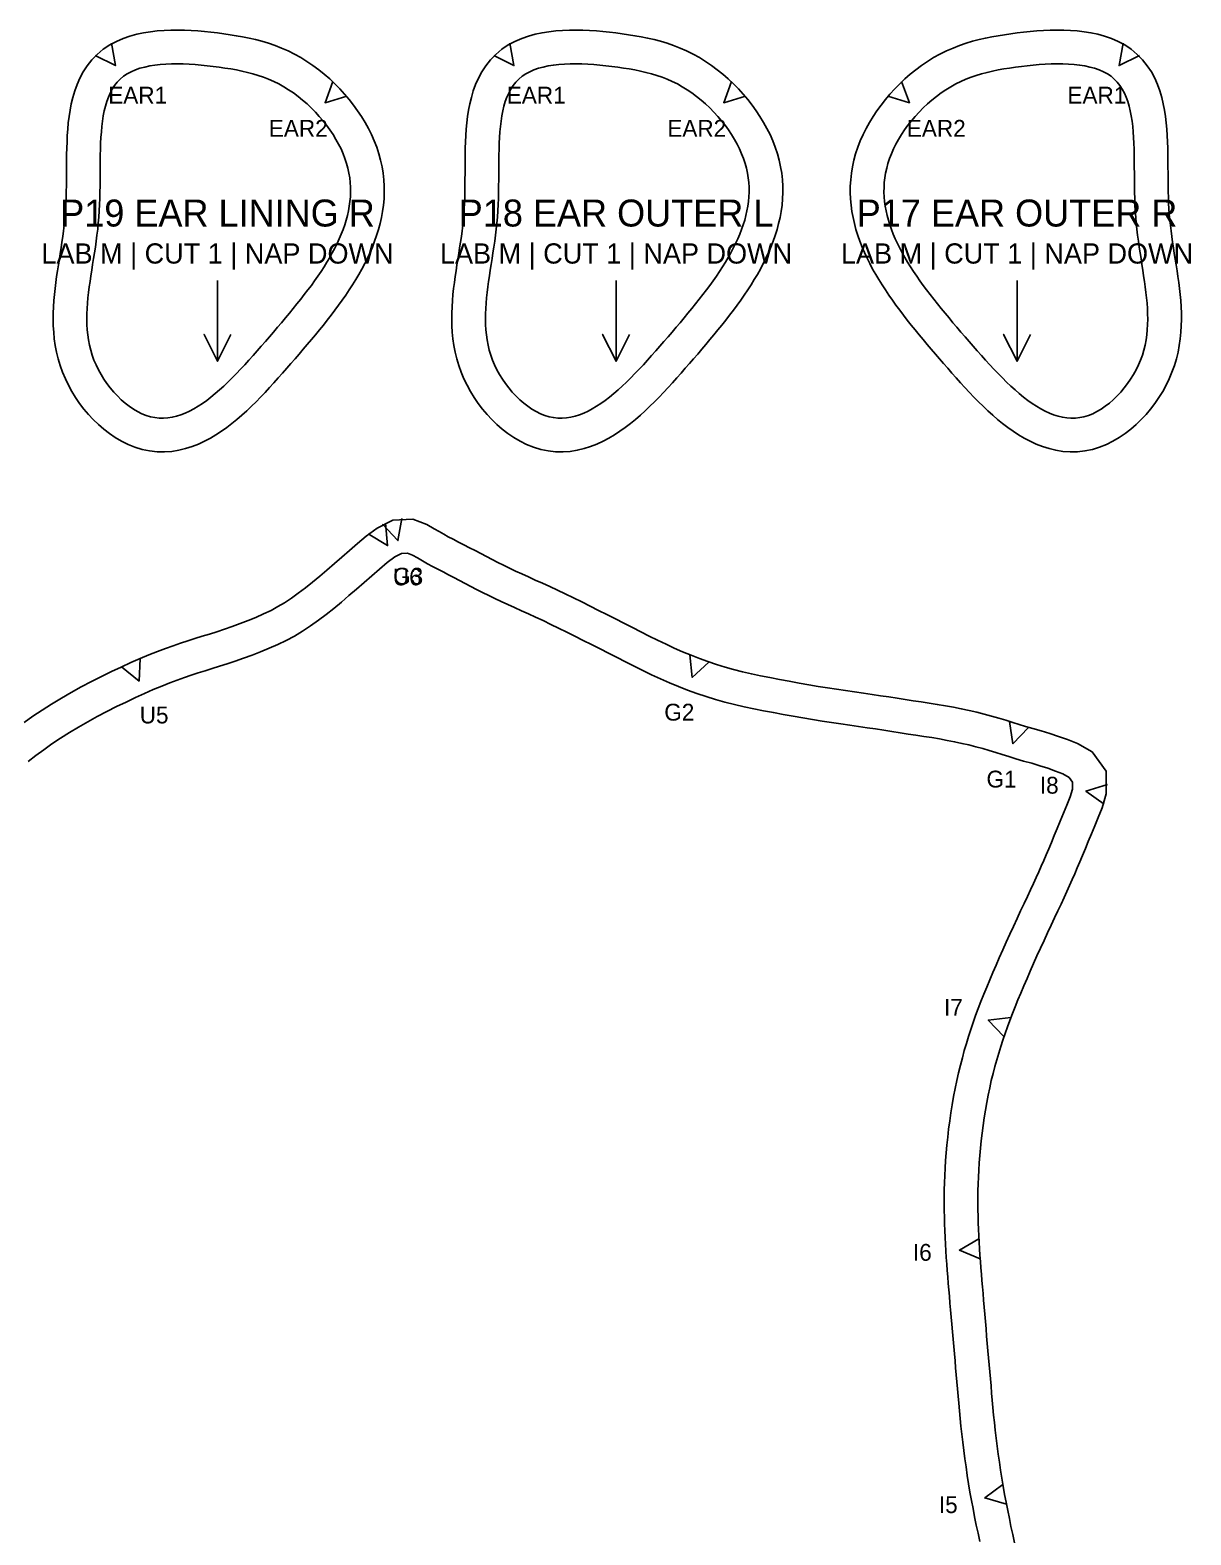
# Model space of a CAD drawing. Header units: millimetres. Extents: x 10 to 1500, y 0 to 642.
# Drawn here: x 1018.2 to 1190.4, y 229.9 to 453.2 of the extents above; entities that cross this region are included whole.
import ezdxf
from ezdxf.enums import TextEntityAlignment as Align

# ---------------------------------------------------------------- set-up
doc = ezdxf.new("R2010")
doc.units = ezdxf.units.MM
for name, color, linetype in [('CUT', 1, 'Continuous'), ('LABEL', 7, 'Continuous'), ('NOTCH', 3, 'Continuous'), ('STITCH_REF', 8, 'Continuous')]:
    doc.layers.add(name, color=color, linetype=linetype)

msp = doc.modelspace()

# ---------------------------------------------------------------- linework, layer by layer
at = {"layer": 'CUT'}
for points in [[(1029.05, 450.37), (1028.15, 449.62), (1027.36, 448.8), (1026.67, 447.92), (1026.07, 447.01), (1025.57, 446.08), (1025.15, 445.13), (1024.81, 444.18), (1024.53, 443.23), (1024.3, 442.28), (1024.12, 441.34), (1023.97, 440.39), (1023.86, 439.45), (1023.78, 438.5), (1023.71, 437.56), (1023.67, 436.62), (1023.63, 435.68), (1023.61, 434.75), (1023.6, 433.82), (1023.59, 432.89), (1023.59, 431.97), (1023.58, 431.06), (1023.57, 430.16), (1023.56, 429.27), (1023.54, 428.39), (1023.51, 427.54), (1023.46, 426.7), (1023.41, 425.88), (1023.34, 425.06), (1023.25, 424.24), (1023.15, 423.42), (1023.04, 422.59), (1022.92, 421.76), (1022.79, 420.92), (1022.66, 420.08), (1022.53, 419.23), (1022.39, 418.37), (1022.26, 417.51), (1022.13, 416.63), (1022.01, 415.76), (1021.9, 414.87), (1021.8, 413.97), (1021.72, 413.07), (1021.66, 412.15), (1021.62, 411.22), (1021.61, 410.28), (1021.63, 409.33), (1021.69, 408.37), (1021.78, 407.39), (1021.92, 406.41), (1022.11, 405.42), (1022.35, 404.43), (1022.65, 403.43), (1023.01, 402.44), (1023.42, 401.47), (1023.88, 400.51), (1024.39, 399.59), (1024.95, 398.69), (1025.54, 397.82), (1026.18, 396.99), (1026.86, 396.19), (1027.57, 395.42), (1028.33, 394.69), (1029.12, 394), (1029.95, 393.35), (1030.83, 392.75), (1031.75, 392.21), (1032.72, 391.73), (1033.75, 391.32), (1034.82, 390.99), (1035.92, 390.76), (1037.03, 390.64), (1038.12, 390.62), (1039.2, 390.7), (1040.24, 390.87), (1041.25, 391.11), (1042.23, 391.42), (1043.16, 391.78), (1044.06, 392.2), (1044.93, 392.66), (1045.76, 393.16), (1046.57, 393.69), (1047.36, 394.25), (1048.13, 394.84), (1048.87, 395.45), (1049.6, 396.08), (1050.32, 396.73), (1051.02, 397.39), (1051.71, 398.07), (1052.39, 398.76), (1053.06, 399.46), (1053.71, 400.17), (1054.36, 400.88), (1055.01, 401.6), (1055.64, 402.31), (1056.26, 403.03), (1056.88, 403.74), (1057.49, 404.45), (1058.1, 405.15), (1058.71, 405.86), (1059.31, 406.57), (1059.91, 407.29), (1060.51, 408.01), (1061.1, 408.73), (1061.69, 409.45), (1062.27, 410.18), (1062.83, 410.91), (1063.39, 411.65), (1063.94, 412.39), (1064.48, 413.14), (1065.01, 413.89), (1065.52, 414.65), (1066.02, 415.42), (1066.5, 416.19), (1066.96, 416.97), (1067.41, 417.76), (1067.83, 418.57), (1068.24, 419.38), (1068.62, 420.2), (1068.97, 421.03), (1069.3, 421.88), (1069.6, 422.74), (1069.88, 423.61), (1070.11, 424.5), (1070.32, 425.4), (1070.48, 426.31), (1070.61, 427.23), (1070.69, 428.17), (1070.73, 429.11), (1070.72, 430.06), (1070.66, 431.02), (1070.56, 431.98), (1070.4, 432.95), (1070.19, 433.91), (1069.93, 434.88), (1069.61, 435.83), (1069.25, 436.78), (1068.83, 437.71), (1068.38, 438.62), (1067.88, 439.52), (1067.34, 440.4), (1066.77, 441.26), (1066.16, 442.1), (1065.52, 442.92), (1064.84, 443.72), (1064.14, 444.49), (1063.4, 445.24), (1062.63, 445.97), (1061.83, 446.66), (1061, 447.33), (1060.15, 447.96), (1059.26, 448.56), (1058.35, 449.13), (1057.42, 449.65), (1056.46, 450.13), (1055.49, 450.55), (1054.52, 450.93), (1053.55, 451.26), (1052.58, 451.55), (1051.63, 451.8), (1050.67, 452.02), (1049.72, 452.21), (1048.78, 452.38), (1047.85, 452.53), (1046.92, 452.66), (1045.98, 452.79), (1045.02, 452.9), (1044.05, 453), (1043.07, 453.09), (1042.08, 453.15), (1041.08, 453.2), (1040.07, 453.22), (1039.07, 453.21), (1038.06, 453.17), (1037.05, 453.1), (1036.04, 452.98), (1035.02, 452.82), (1034.01, 452.61), (1033, 452.33), (1031.99, 451.98), (1030.99, 451.54), (1030, 451.01), (1029.05, 450.37)], [(1088.16, 450.37), (1087.27, 449.62), (1086.48, 448.8), (1085.78, 447.92), (1085.19, 447.01), (1084.69, 446.08), (1084.27, 445.13), (1083.93, 444.18), (1083.65, 443.23), (1083.42, 442.28), (1083.24, 441.34), (1083.09, 440.39), (1082.98, 439.45), (1082.89, 438.5), (1082.83, 437.56), (1082.78, 436.62), (1082.75, 435.68), (1082.73, 434.75), (1082.72, 433.82), (1082.71, 432.89), (1082.71, 431.97), (1082.7, 431.06), (1082.69, 430.16), (1082.68, 429.27), (1082.66, 428.39), (1082.63, 427.54), (1082.58, 426.7), (1082.53, 425.88), (1082.45, 425.06), (1082.37, 424.24), (1082.27, 423.42), (1082.16, 422.59), (1082.04, 421.76), (1081.91, 420.92), (1081.78, 420.08), (1081.65, 419.23), (1081.51, 418.37), (1081.38, 417.51), (1081.25, 416.63), (1081.13, 415.76), (1081.02, 414.87), (1080.92, 413.97), (1080.84, 413.07), (1080.78, 412.15), (1080.74, 411.22), (1080.73, 410.28), (1080.75, 409.33), (1080.81, 408.37), (1080.9, 407.39), (1081.04, 406.41), (1081.23, 405.42), (1081.47, 404.43), (1081.77, 403.43), (1082.12, 402.44), (1082.54, 401.47), (1083, 400.51), (1083.51, 399.59), (1084.07, 398.69), (1084.66, 397.82), (1085.3, 396.99), (1085.98, 396.19), (1086.69, 395.42), (1087.44, 394.69), (1088.24, 394), (1089.07, 393.35), (1089.95, 392.75), (1090.87, 392.21), (1091.84, 391.73), (1092.86, 391.32), (1093.94, 390.99), (1095.04, 390.76), (1096.14, 390.64), (1097.24, 390.62), (1098.32, 390.7), (1099.36, 390.87), (1100.37, 391.11), (1101.34, 391.42), (1102.28, 391.78), (1103.18, 392.2), (1104.05, 392.66), (1104.88, 393.16), (1105.69, 393.69), (1106.48, 394.25), (1107.24, 394.84), (1107.99, 395.45), (1108.72, 396.08), (1109.43, 396.73), (1110.14, 397.39), (1110.83, 398.07), (1111.5, 398.76), (1112.17, 399.46), (1112.83, 400.17), (1113.48, 400.88), (1114.12, 401.6), (1114.76, 402.31), (1115.38, 403.03), (1116, 403.74), (1116.61, 404.45), (1117.22, 405.15), (1117.83, 405.86), (1118.43, 406.57), (1119.03, 407.29), (1119.63, 408.01), (1120.22, 408.73), (1120.81, 409.45), (1121.38, 410.18), (1121.95, 410.91), (1122.51, 411.65), (1123.06, 412.39), (1123.6, 413.14), (1124.13, 413.89), (1124.64, 414.65), (1125.13, 415.42), (1125.61, 416.19), (1126.08, 416.97), (1126.52, 417.76), (1126.95, 418.57), (1127.35, 419.38), (1127.73, 420.2), (1128.09, 421.03), (1128.42, 421.88), (1128.72, 422.74), (1128.99, 423.61), (1129.23, 424.5), (1129.44, 425.4), (1129.6, 426.31), (1129.73, 427.23), (1129.81, 428.17), (1129.85, 429.11), (1129.84, 430.06), (1129.78, 431.02), (1129.68, 431.98), (1129.52, 432.95), (1129.31, 433.91), (1129.04, 434.88), (1128.73, 435.83), (1128.36, 436.78), (1127.95, 437.71), (1127.49, 438.62), (1127, 439.52), (1126.46, 440.4), (1125.89, 441.26), (1125.28, 442.1), (1124.64, 442.92), (1123.96, 443.72), (1123.25, 444.49), (1122.52, 445.24), (1121.75, 445.97), (1120.95, 446.66), (1120.12, 447.33), (1119.27, 447.96), (1118.38, 448.56), (1117.47, 449.13), (1116.53, 449.65), (1115.57, 450.13), (1114.61, 450.55), (1113.64, 450.93), (1112.67, 451.26), (1111.7, 451.55), (1110.74, 451.8), (1109.79, 452.02), (1108.84, 452.21), (1107.9, 452.38), (1106.97, 452.53), (1106.04, 452.66), (1105.1, 452.79), (1104.14, 452.9), (1103.17, 453), (1102.19, 453.09), (1101.19, 453.15), (1100.2, 453.2), (1099.19, 453.22), (1098.19, 453.21), (1097.18, 453.17), (1096.17, 453.1), (1095.15, 452.98), (1094.14, 452.82), (1093.13, 452.61), (1092.12, 452.33), (1091.11, 451.98), (1090.11, 451.54), (1089.12, 451.01), (1088.16, 450.37)], [(1181.53, 450.37), (1180.57, 451.01), (1179.59, 451.54), (1178.58, 451.98), (1177.58, 452.33), (1176.57, 452.61), (1175.55, 452.82), (1174.54, 452.98), (1173.53, 453.1), (1172.52, 453.17), (1171.51, 453.21), (1170.5, 453.22), (1169.5, 453.2), (1168.5, 453.15), (1167.51, 453.09), (1166.53, 453), (1165.56, 452.9), (1164.6, 452.79), (1163.66, 452.66), (1162.73, 452.53), (1161.79, 452.38), (1160.85, 452.21), (1159.91, 452.02), (1158.95, 451.8), (1157.99, 451.55), (1157.03, 451.26), (1156.06, 450.93), (1155.09, 450.55), (1154.12, 450.13), (1153.16, 449.65), (1152.22, 449.13), (1151.31, 448.56), (1150.43, 447.96), (1149.58, 447.33), (1148.75, 446.66), (1147.95, 445.97), (1147.18, 445.24), (1146.44, 444.49), (1145.73, 443.72), (1145.06, 442.92), (1144.42, 442.1), (1143.81, 441.26), (1143.23, 440.4), (1142.7, 439.52), (1142.2, 438.62), (1141.75, 437.71), (1141.33, 436.78), (1140.97, 435.83), (1140.65, 434.88), (1140.39, 433.91), (1140.18, 432.95), (1140.02, 431.98), (1139.91, 431.02), (1139.86, 430.06), (1139.85, 429.11), (1139.89, 428.17), (1139.97, 427.23), (1140.1, 426.31), (1140.26, 425.4), (1140.46, 424.5), (1140.7, 423.61), (1140.97, 422.74), (1141.27, 421.88), (1141.6, 421.03), (1141.96, 420.2), (1142.34, 419.38), (1142.75, 418.57), (1143.17, 417.76), (1143.62, 416.97), (1144.08, 416.19), (1144.56, 415.42), (1145.06, 414.65), (1145.57, 413.89), (1146.1, 413.14), (1146.63, 412.39), (1147.18, 411.65), (1147.74, 410.91), (1148.31, 410.18), (1148.89, 409.45), (1149.48, 408.73), (1150.07, 408.01), (1150.66, 407.29), (1151.27, 406.57), (1151.87, 405.86), (1152.48, 405.15), (1153.09, 404.45), (1153.7, 403.74), (1154.31, 403.03), (1154.94, 402.31), (1155.57, 401.6), (1156.21, 400.88), (1156.86, 400.17), (1157.52, 399.46), (1158.19, 398.76), (1158.87, 398.07), (1159.56, 397.39), (1160.26, 396.73), (1160.98, 396.08), (1161.71, 395.45), (1162.45, 394.84), (1163.22, 394.25), (1164, 393.69), (1164.81, 393.16), (1165.65, 392.66), (1166.52, 392.2), (1167.42, 391.78), (1168.35, 391.42), (1169.33, 391.11), (1170.34, 390.87), (1171.38, 390.7), (1172.46, 390.62), (1173.55, 390.64), (1174.66, 390.76), (1175.76, 390.99), (1176.83, 391.32), (1177.85, 391.73), (1178.82, 392.21), (1179.75, 392.75), (1180.62, 393.35), (1181.46, 394), (1182.25, 394.69), (1183.01, 395.42), (1183.72, 396.19), (1184.4, 396.99), (1185.03, 397.82), (1185.63, 398.69), (1186.19, 399.59), (1186.7, 400.51), (1187.16, 401.47), (1187.57, 402.44), (1187.93, 403.43), (1188.23, 404.43), (1188.47, 405.42), (1188.65, 406.41), (1188.79, 407.39), (1188.89, 408.37), (1188.95, 409.33), (1188.97, 410.28), (1188.96, 411.22), (1188.92, 412.15), (1188.86, 413.07), (1188.77, 413.97), (1188.68, 414.87), (1188.57, 415.76), (1188.45, 416.63), (1188.32, 417.51), (1188.19, 418.37), (1188.05, 419.22), (1187.92, 420.08), (1187.79, 420.92), (1187.66, 421.76), (1187.54, 422.59), (1187.43, 423.42), (1187.33, 424.24), (1187.24, 425.06), (1187.17, 425.88), (1187.11, 426.7), (1187.07, 427.54), (1187.04, 428.39), (1187.02, 429.27), (1187, 430.16), (1187, 431.06), (1186.99, 431.97), (1186.98, 432.89), (1186.98, 433.82), (1186.96, 434.75), (1186.94, 435.68), (1186.91, 436.62), (1186.87, 437.56), (1186.8, 438.5), (1186.72, 439.45), (1186.6, 440.39), (1186.46, 441.34), (1186.28, 442.28), (1186.05, 443.23), (1185.77, 444.18), (1185.42, 445.13), (1185.01, 446.08), (1184.51, 447.01), (1183.91, 447.92), (1183.22, 448.8), (1182.42, 449.62), (1181.53, 450.37)]]:
    msp.add_lwpolyline(points, close=True, dxfattribs=at)
msp.add_lwpolyline([(1164.21, 228.72), (1163.95, 229.95), (1163.69, 231.16), (1163.45, 232.36), (1163.21, 233.55), (1162.98, 234.75), (1162.75, 235.93), (1162.54, 237.12), (1162.34, 238.31), (1162.15, 239.51), (1161.97, 240.71), (1161.8, 241.9), (1161.64, 243.09), (1161.5, 244.27), (1161.36, 245.43), (1161.24, 246.57), (1161.12, 247.69), (1161.02, 248.8), (1160.92, 249.89), (1160.82, 250.96), (1160.73, 252.01), (1160.64, 253.05), (1160.55, 254.09), (1160.46, 255.13), (1160.37, 256.18), (1160.27, 257.25), (1160.17, 258.32), (1160.08, 259.41), (1159.99, 260.5), (1159.89, 261.59), (1159.8, 262.67), (1159.71, 263.72), (1159.62, 264.75), (1159.54, 265.74), (1159.46, 266.71), (1159.38, 267.65), (1159.3, 268.59), (1159.23, 269.52), (1159.16, 270.46), (1159.09, 271.41), (1159.03, 272.37), (1158.97, 273.34), (1158.92, 274.31), (1158.87, 275.27), (1158.84, 276.24), (1158.81, 277.19), (1158.79, 278.13), (1158.78, 279.08), (1158.78, 280.03), (1158.79, 280.99), (1158.82, 281.99), (1158.86, 283), (1158.91, 284.04), (1158.98, 285.11), (1159.06, 286.2), (1159.16, 287.3), (1159.27, 288.41), (1159.4, 289.53), (1159.55, 290.65), (1159.72, 291.79), (1159.9, 292.93), (1160.1, 294.07), (1160.31, 295.18), (1160.53, 296.26), (1160.77, 297.32), (1161.03, 298.38), (1161.3, 299.41), (1161.59, 300.43), (1161.87, 301.42), (1162.17, 302.39), (1162.48, 303.35), (1162.81, 304.32), (1163.15, 305.29), (1163.52, 306.27), (1163.9, 307.27), (1164.3, 308.27), (1164.71, 309.29), (1165.15, 310.32), (1165.6, 311.38), (1166.07, 312.47), (1166.55, 313.57), (1167.04, 314.69), (1167.54, 315.83), (1168.06, 316.97), (1168.59, 318.12), (1169.12, 319.26), (1169.64, 320.38), (1170.16, 321.47), (1170.65, 322.51), (1171.12, 323.52), (1171.57, 324.48), (1171.99, 325.4), (1172.39, 326.29), (1172.77, 327.16), (1173.15, 328.02), (1173.52, 328.9), (1173.91, 329.81), (1174.3, 330.75), (1174.72, 331.75), (1175.16, 332.81), (1175.63, 333.93), (1176.11, 335.11), (1176.62, 336.35), (1177.2, 337.79), (1177.83, 339.88), (1177.81, 343.23), (1175.71, 346.11), (1173.58, 347.33), (1172.08, 347.94), (1170.76, 348.41), (1169.45, 348.83), (1168.15, 349.22), (1166.92, 349.56), (1165.84, 349.87), (1164.89, 350.17), (1163.94, 350.48), (1162.94, 350.8), (1161.9, 351.13), (1160.82, 351.43), (1159.73, 351.72), (1158.61, 352), (1157.47, 352.26), (1156.31, 352.5), (1155.16, 352.72), (1153.98, 352.94), (1152.75, 353.15), (1151.53, 353.34), (1150.35, 353.52), (1149.18, 353.7), (1148, 353.88), (1146.81, 354.07), (1145.59, 354.26), (1144.35, 354.45), (1143.09, 354.64), (1141.8, 354.83), (1140.49, 355.01), (1139.16, 355.2), (1137.82, 355.4), (1136.46, 355.6), (1135.08, 355.83), (1133.69, 356.07), (1132.26, 356.33), (1130.81, 356.59), (1129.36, 356.86), (1127.94, 357.13), (1126.55, 357.4), (1125.18, 357.69), (1123.85, 358), (1122.55, 358.33), (1121.27, 358.69), (1120, 359.08), (1118.73, 359.5), (1117.48, 359.96), (1116.23, 360.44), (1114.99, 360.96), (1113.75, 361.51), (1112.52, 362.08), (1111.28, 362.67), (1110.03, 363.29), (1108.79, 363.91), (1107.54, 364.55), (1106.28, 365.19), (1105.01, 365.84), (1103.74, 366.48), (1102.49, 367.11), (1101.25, 367.74), (1100.01, 368.36), (1098.78, 368.96), (1097.58, 369.54), (1096.41, 370.1), (1095.28, 370.63), (1094.18, 371.13), (1093.13, 371.61), (1092.12, 372.08), (1091.14, 372.52), (1090.2, 372.95), (1089.29, 373.38), (1088.41, 373.8), (1087.56, 374.23), (1086.71, 374.66), (1085.88, 375.09), (1085.04, 375.53), (1084.2, 375.97), (1083.36, 376.41), (1082.54, 376.84), (1081.74, 377.25), (1080.96, 377.65), (1080.23, 378.04), (1079.54, 378.41), (1078.87, 378.79), (1078.14, 379.21), (1077.05, 379.83), (1074.96, 380.62), (1072.01, 380.48), (1069.65, 379.31), (1068.05, 378.11), (1066.77, 377.03), (1065.58, 376.01), (1064.44, 375.01), (1063.33, 374.04), (1062.23, 373.09), (1061.15, 372.17), (1060.09, 371.3), (1059.03, 370.46), (1057.98, 369.66), (1056.95, 368.91), (1055.95, 368.24), (1054.96, 367.66), (1053.93, 367.11), (1052.83, 366.58), (1051.69, 366.07), (1050.54, 365.6), (1049.37, 365.14), (1048.19, 364.72), (1047.03, 364.32), (1045.89, 363.94), (1044.79, 363.59), (1043.71, 363.26), (1042.65, 362.94), (1041.58, 362.6), (1040.5, 362.25), (1039.41, 361.87), (1038.28, 361.46), (1037.08, 361), (1035.82, 360.5), (1034.51, 359.95), (1033.13, 359.35), (1031.71, 358.7), (1030.25, 358.02), (1028.78, 357.3), (1027.29, 356.54), (1025.79, 355.76), (1024.3, 354.94), (1022.83, 354.09), (1021.38, 353.21), (1019.97, 352.31), (1018.61, 351.4), (1017.3, 350.48)], dxfattribs=at)
at = {"layer": 'LABEL'}
for points in [[(1045.99, 416.07), (1045.99, 404.07), (1043.99, 408.07), (1045.99, 404.07), (1047.99, 408.07)], [(1105.11, 416.07), (1105.11, 404.07), (1103.11, 408.07), (1105.11, 404.07), (1107.11, 408.07)], [(1164.59, 416.07), (1164.59, 404.07), (1162.59, 408.07), (1164.59, 404.07), (1166.59, 408.07)]]:
    msp.add_lwpolyline(points, dxfattribs=at)
at = {"layer": 'NOTCH'}
for points in [[(1027.85, 449.46), (1030.85, 447.96), (1030.25, 451.26)], [(1086.97, 449.46), (1089.97, 447.96), (1089.37, 451.26)], [(1182.73, 449.46), (1179.73, 447.96), (1180.33, 451.26)], [(1063.1, 445.58), (1061.96, 442.43), (1065.17, 443.4)], [(1122.22, 445.58), (1121.08, 442.43), (1124.29, 443.4)], [(1147.47, 445.58), (1148.62, 442.43), (1145.41, 443.4)], [(1068.35, 378.47), (1071.22, 376.73), (1070.89, 380.07)], [(1070.46, 379.92), (1072.74, 377.46), (1073.34, 380.76)], [(1031.76, 358.74), (1034.35, 356.61), (1034.5, 359.96)], [(1116.07, 360.49), (1116.42, 357.15), (1118.88, 359.43)], [(1163.46, 350.62), (1163.97, 347.31), (1166.31, 349.71)], [(1178, 341.29), (1174.8, 340.29), (1177.52, 338.33)], [(1163.67, 306.7), (1160.33, 306.31), (1162.64, 303.88)], [(1158.93, 273.87), (1156.03, 272.18), (1159.12, 270.87)], [(1162.48, 237.41), (1159.8, 235.39), (1163.02, 234.46)]]:
    msp.add_lwpolyline(points, dxfattribs=at)
at = {"layer": 'STITCH_REF'}
for points in [[(1032.05, 446.36), (1031.56, 445.95), (1031.12, 445.5), (1030.73, 445), (1030.38, 444.46), (1030.07, 443.88), (1029.8, 443.27), (1029.56, 442.62), (1029.36, 441.94), (1029.19, 441.23), (1029.05, 440.48), (1028.93, 439.72), (1028.83, 438.92), (1028.76, 438.11), (1028.7, 437.27), (1028.66, 436.42), (1028.63, 435.55), (1028.61, 434.66), (1028.6, 433.76), (1028.59, 432.86), (1028.59, 431.94), (1028.58, 431.02), (1028.57, 430.1), (1028.56, 429.17), (1028.54, 428.24), (1028.5, 427.32), (1028.46, 426.4), (1028.39, 425.48), (1028.31, 424.58), (1028.22, 423.68), (1028.11, 422.79), (1027.99, 421.9), (1027.87, 421.03), (1027.73, 420.16), (1027.6, 419.3), (1027.47, 418.45), (1027.33, 417.6), (1027.2, 416.76), (1027.08, 415.93), (1026.97, 415.11), (1026.87, 414.29), (1026.78, 413.48), (1026.71, 412.68), (1026.65, 411.88), (1026.62, 411.09), (1026.61, 410.3), (1026.63, 409.53), (1026.67, 408.76), (1026.75, 407.99), (1026.86, 407.23), (1027, 406.48), (1027.18, 405.74), (1027.4, 405), (1027.67, 404.26), (1027.97, 403.53), (1028.32, 402.82), (1028.71, 402.11), (1029.14, 401.42), (1029.59, 400.76), (1030.08, 400.12), (1030.6, 399.5), (1031.14, 398.92), (1031.71, 398.37), (1032.29, 397.86), (1032.89, 397.4), (1033.51, 396.98), (1034.14, 396.61), (1034.77, 396.29), (1035.41, 396.04), (1036.05, 395.84), (1036.7, 395.71), (1037.34, 395.64), (1037.98, 395.63), (1038.63, 395.67), (1039.27, 395.77), (1039.91, 395.93), (1040.55, 396.13), (1041.2, 396.38), (1041.84, 396.68), (1042.47, 397.02), (1043.11, 397.4), (1043.75, 397.82), (1044.39, 398.27), (1045.02, 398.76), (1045.65, 399.27), (1046.29, 399.82), (1046.92, 400.39), (1047.54, 400.99), (1048.17, 401.6), (1048.79, 402.24), (1049.42, 402.89), (1050.04, 403.56), (1050.66, 404.24), (1051.27, 404.92), (1051.88, 405.62), (1052.49, 406.31), (1053.1, 407.01), (1053.71, 407.71), (1054.31, 408.41), (1054.9, 409.11), (1055.5, 409.8), (1056.08, 410.5), (1056.66, 411.19), (1057.23, 411.88), (1057.78, 412.58), (1058.33, 413.27), (1058.87, 413.96), (1059.39, 414.65), (1059.91, 415.34), (1060.4, 416.03), (1060.88, 416.72), (1061.35, 417.41), (1061.79, 418.1), (1062.22, 418.78), (1062.63, 419.47), (1063.02, 420.16), (1063.38, 420.85), (1063.73, 421.54), (1064.05, 422.23), (1064.34, 422.93), (1064.61, 423.62), (1064.86, 424.31), (1065.07, 425), (1065.26, 425.7), (1065.42, 426.39), (1065.54, 427.09), (1065.64, 427.79), (1065.7, 428.49), (1065.73, 429.19), (1065.72, 429.89), (1065.68, 430.6), (1065.6, 431.3), (1065.49, 432.01), (1065.33, 432.72), (1065.14, 433.43), (1064.9, 434.15), (1064.63, 434.86), (1064.31, 435.58), (1063.95, 436.29), (1063.56, 437), (1063.13, 437.71), (1062.66, 438.4), (1062.17, 439.09), (1061.64, 439.76), (1061.09, 440.41), (1060.51, 441.05), (1059.9, 441.67), (1059.27, 442.26), (1058.62, 442.83), (1057.94, 443.37), (1057.25, 443.89), (1056.54, 444.37), (1055.82, 444.81), (1055.08, 445.23), (1054.34, 445.6), (1053.58, 445.93), (1052.81, 446.23), (1052.03, 446.49), (1051.23, 446.73), (1050.43, 446.94), (1049.61, 447.13), (1048.79, 447.3), (1047.95, 447.45), (1047.09, 447.59), (1046.23, 447.71), (1045.35, 447.83), (1044.47, 447.93), (1043.58, 448.02), (1042.69, 448.1), (1041.8, 448.16), (1040.92, 448.2), (1040.04, 448.22), (1039.18, 448.21), (1038.34, 448.18), (1037.51, 448.12), (1036.71, 448.03), (1035.94, 447.9), (1035.19, 447.74), (1034.48, 447.55), (1033.81, 447.32), (1033.18, 447.04), (1032.59, 446.72), (1032.05, 446.36)], [(1091.17, 446.36), (1090.68, 445.95), (1090.24, 445.5), (1089.85, 445), (1089.5, 444.46), (1089.19, 443.88), (1088.92, 443.27), (1088.68, 442.62), (1088.48, 441.94), (1088.31, 441.23), (1088.16, 440.48), (1088.05, 439.72), (1087.95, 438.92), (1087.88, 438.11), (1087.82, 437.27), (1087.78, 436.42), (1087.75, 435.55), (1087.73, 434.66), (1087.72, 433.76), (1087.71, 432.86), (1087.71, 431.94), (1087.7, 431.02), (1087.69, 430.1), (1087.68, 429.17), (1087.65, 428.24), (1087.62, 427.32), (1087.57, 426.4), (1087.51, 425.48), (1087.43, 424.58), (1087.33, 423.68), (1087.23, 422.79), (1087.11, 421.9), (1086.98, 421.03), (1086.85, 420.16), (1086.72, 419.3), (1086.58, 418.45), (1086.45, 417.6), (1086.32, 416.76), (1086.2, 415.93), (1086.09, 415.11), (1085.99, 414.29), (1085.9, 413.48), (1085.83, 412.68), (1085.77, 411.88), (1085.74, 411.09), (1085.73, 410.3), (1085.75, 409.53), (1085.79, 408.76), (1085.87, 407.99), (1085.97, 407.23), (1086.12, 406.48), (1086.3, 405.74), (1086.52, 405), (1086.78, 404.26), (1087.09, 403.53), (1087.44, 402.82), (1087.83, 402.11), (1088.25, 401.42), (1088.71, 400.76), (1089.2, 400.12), (1089.72, 399.5), (1090.26, 398.92), (1090.83, 398.37), (1091.41, 397.86), (1092.01, 397.4), (1092.63, 396.98), (1093.25, 396.61), (1093.89, 396.29), (1094.53, 396.04), (1095.17, 395.84), (1095.82, 395.71), (1096.46, 395.64), (1097.1, 395.63), (1097.75, 395.67), (1098.39, 395.77), (1099.03, 395.93), (1099.67, 396.13), (1100.31, 396.38), (1100.95, 396.68), (1101.59, 397.02), (1102.23, 397.4), (1102.87, 397.82), (1103.5, 398.27), (1104.14, 398.76), (1104.77, 399.27), (1105.4, 399.82), (1106.03, 400.39), (1106.66, 400.99), (1107.29, 401.6), (1107.91, 402.24), (1108.54, 402.89), (1109.16, 403.56), (1109.77, 404.24), (1110.39, 404.92), (1111, 405.62), (1111.61, 406.31), (1112.22, 407.01), (1112.82, 407.71), (1113.43, 408.41), (1114.02, 409.11), (1114.61, 409.8), (1115.2, 410.5), (1115.78, 411.19), (1116.34, 411.88), (1116.9, 412.58), (1117.45, 413.27), (1117.99, 413.96), (1118.51, 414.65), (1119.02, 415.34), (1119.52, 416.03), (1120, 416.72), (1120.47, 417.41), (1120.91, 418.1), (1121.34, 418.78), (1121.75, 419.47), (1122.14, 420.16), (1122.5, 420.85), (1122.85, 421.54), (1123.17, 422.23), (1123.46, 422.93), (1123.73, 423.62), (1123.97, 424.31), (1124.19, 425), (1124.38, 425.7), (1124.53, 426.39), (1124.66, 427.09), (1124.76, 427.79), (1124.82, 428.49), (1124.85, 429.19), (1124.84, 429.89), (1124.8, 430.6), (1124.72, 431.3), (1124.6, 432.01), (1124.45, 432.72), (1124.26, 433.43), (1124.02, 434.15), (1123.74, 434.86), (1123.43, 435.58), (1123.07, 436.29), (1122.68, 437), (1122.25, 437.71), (1121.78, 438.4), (1121.29, 439.09), (1120.76, 439.76), (1120.21, 440.41), (1119.62, 441.05), (1119.02, 441.67), (1118.39, 442.26), (1117.73, 442.83), (1117.06, 443.37), (1116.37, 443.89), (1115.66, 444.37), (1114.94, 444.81), (1114.2, 445.23), (1113.45, 445.6), (1112.7, 445.93), (1111.93, 446.23), (1111.15, 446.49), (1110.35, 446.73), (1109.55, 446.94), (1108.73, 447.13), (1107.9, 447.3), (1107.06, 447.45), (1106.21, 447.59), (1105.35, 447.71), (1104.47, 447.83), (1103.59, 447.93), (1102.7, 448.02), (1101.81, 448.1), (1100.92, 448.16), (1100.03, 448.2), (1099.16, 448.22), (1098.3, 448.21), (1097.46, 448.18), (1096.63, 448.12), (1095.83, 448.03), (1095.06, 447.9), (1094.31, 447.74), (1093.6, 447.55), (1092.93, 447.32), (1092.3, 447.04), (1091.71, 446.72), (1091.17, 446.36)], [(1178.53, 446.36), (1177.99, 446.72), (1177.4, 447.04), (1176.77, 447.32), (1176.09, 447.55), (1175.38, 447.74), (1174.64, 447.9), (1173.87, 448.03), (1173.06, 448.12), (1172.24, 448.18), (1171.4, 448.21), (1170.53, 448.22), (1169.66, 448.2), (1168.78, 448.16), (1167.89, 448.1), (1167, 448.02), (1166.11, 447.93), (1165.23, 447.83), (1164.35, 447.71), (1163.48, 447.59), (1162.63, 447.45), (1161.79, 447.3), (1160.96, 447.13), (1160.15, 446.94), (1159.34, 446.73), (1158.55, 446.49), (1157.77, 446.23), (1157, 445.93), (1156.24, 445.6), (1155.49, 445.23), (1154.76, 444.81), (1154.03, 444.37), (1153.33, 443.89), (1152.64, 443.37), (1151.96, 442.83), (1151.31, 442.26), (1150.68, 441.67), (1150.07, 441.05), (1149.49, 440.41), (1148.94, 439.76), (1148.41, 439.09), (1147.91, 438.4), (1147.45, 437.71), (1147.02, 437), (1146.63, 436.29), (1146.27, 435.58), (1145.95, 434.86), (1145.68, 434.15), (1145.44, 433.43), (1145.25, 432.72), (1145.09, 432.01), (1144.98, 431.3), (1144.9, 430.6), (1144.86, 429.89), (1144.85, 429.19), (1144.88, 428.49), (1144.94, 427.79), (1145.03, 427.09), (1145.16, 426.39), (1145.32, 425.7), (1145.51, 425), (1145.72, 424.31), (1145.96, 423.62), (1146.23, 422.93), (1146.53, 422.23), (1146.85, 421.54), (1147.19, 420.85), (1147.56, 420.16), (1147.95, 419.47), (1148.36, 418.78), (1148.78, 418.1), (1149.23, 417.41), (1149.7, 416.72), (1150.18, 416.03), (1150.67, 415.34), (1151.18, 414.65), (1151.71, 413.96), (1152.24, 413.27), (1152.79, 412.58), (1153.35, 411.88), (1153.92, 411.19), (1154.5, 410.5), (1155.08, 409.8), (1155.67, 409.11), (1156.27, 408.41), (1156.87, 407.71), (1157.48, 407.01), (1158.08, 406.31), (1158.69, 405.62), (1159.31, 404.92), (1159.92, 404.24), (1160.54, 403.56), (1161.16, 402.89), (1161.78, 402.24), (1162.41, 401.6), (1163.03, 400.99), (1163.66, 400.39), (1164.29, 399.82), (1164.92, 399.27), (1165.56, 398.76), (1166.19, 398.27), (1166.83, 397.82), (1167.47, 397.4), (1168.1, 397.02), (1168.74, 396.68), (1169.38, 396.38), (1170.02, 396.13), (1170.67, 395.93), (1171.31, 395.77), (1171.95, 395.67), (1172.59, 395.63), (1173.24, 395.64), (1173.88, 395.71), (1174.52, 395.84), (1175.17, 396.04), (1175.81, 396.29), (1176.44, 396.61), (1177.07, 396.98), (1177.68, 397.4), (1178.28, 397.86), (1178.87, 398.37), (1179.43, 398.92), (1179.98, 399.5), (1180.49, 400.12), (1180.98, 400.76), (1181.44, 401.42), (1181.87, 402.11), (1182.26, 402.82), (1182.61, 403.53), (1182.91, 404.26), (1183.18, 405), (1183.4, 405.74), (1183.58, 406.48), (1183.72, 407.23), (1183.83, 407.99), (1183.9, 408.76), (1183.95, 409.53), (1183.97, 410.3), (1183.96, 411.09), (1183.92, 411.88), (1183.87, 412.68), (1183.8, 413.48), (1183.71, 414.29), (1183.61, 415.11), (1183.5, 415.93), (1183.37, 416.76), (1183.24, 417.6), (1183.11, 418.45), (1182.98, 419.3), (1182.84, 420.16), (1182.71, 421.03), (1182.59, 421.9), (1182.47, 422.79), (1182.36, 423.68), (1182.27, 424.58), (1182.19, 425.48), (1182.12, 426.4), (1182.08, 427.32), (1182.04, 428.24), (1182.02, 429.17), (1182, 430.1), (1182, 431.02), (1181.99, 431.94), (1181.98, 432.86), (1181.98, 433.76), (1181.97, 434.66), (1181.95, 435.55), (1181.92, 436.42), (1181.88, 437.27), (1181.82, 438.11), (1181.74, 438.92), (1181.65, 439.72), (1181.53, 440.48), (1181.39, 441.23), (1181.22, 441.94), (1181.01, 442.62), (1180.78, 443.27), (1180.51, 443.88), (1180.2, 444.46), (1179.85, 445), (1179.45, 445.5), (1179.01, 445.95), (1178.53, 446.36)]]:
    msp.add_lwpolyline(points, close=True, dxfattribs=at)
msp.add_lwpolyline([(1159.06, 228.91), (1158.8, 230.15), (1158.55, 231.37), (1158.3, 232.59), (1158.06, 233.81), (1157.83, 235.03), (1157.61, 236.27), (1157.41, 237.51), (1157.21, 238.75), (1157.02, 239.99), (1156.85, 241.22), (1156.68, 242.45), (1156.53, 243.67), (1156.39, 244.87), (1156.26, 246.05), (1156.15, 247.21), (1156.04, 248.34), (1155.94, 249.44), (1155.84, 250.52), (1155.75, 251.58), (1155.66, 252.62), (1155.57, 253.65), (1155.48, 254.69), (1155.39, 255.74), (1155.29, 256.8), (1155.19, 257.88), (1155.1, 258.97), (1155, 260.07), (1154.91, 261.16), (1154.82, 262.24), (1154.73, 263.3), (1154.64, 264.32), (1154.56, 265.32), (1154.47, 266.29), (1154.39, 267.24), (1154.32, 268.19), (1154.24, 269.14), (1154.17, 270.1), (1154.1, 271.07), (1154.04, 272.06), (1153.98, 273.05), (1153.92, 274.06), (1153.88, 275.06), (1153.84, 276.06), (1153.81, 277.06), (1153.79, 278.06), (1153.78, 279.06), (1153.78, 280.07), (1153.8, 281.1), (1153.82, 282.15), (1153.86, 283.23), (1153.92, 284.33), (1153.99, 285.46), (1154.08, 286.6), (1154.18, 287.77), (1154.3, 288.95), (1154.44, 290.14), (1154.6, 291.34), (1154.77, 292.54), (1154.97, 293.75), (1155.18, 294.96), (1155.4, 296.15), (1155.64, 297.33), (1155.91, 298.48), (1156.19, 299.61), (1156.48, 300.71), (1156.77, 301.79), (1157.08, 302.85), (1157.4, 303.89), (1157.73, 304.92), (1158.09, 305.96), (1158.45, 306.99), (1158.84, 308.03), (1159.24, 309.08), (1159.66, 310.14), (1160.09, 311.2), (1160.54, 312.27), (1161, 313.35), (1161.48, 314.45), (1161.96, 315.57), (1162.47, 316.72), (1162.98, 317.87), (1163.51, 319.04), (1164.05, 320.21), (1164.59, 321.37), (1165.12, 322.51), (1165.63, 323.6), (1166.12, 324.65), (1166.59, 325.64), (1167.03, 326.58), (1167.44, 327.47), (1167.82, 328.32), (1168.19, 329.16), (1168.56, 330), (1168.92, 330.85), (1169.3, 331.74), (1169.69, 332.68), (1170.1, 333.68), (1170.55, 334.74), (1171.01, 335.85), (1171.49, 337.02), (1171.99, 338.22), (1172.47, 339.44), (1172.83, 340.6), (1172.82, 341.59), (1172.3, 342.31), (1171.38, 342.83), (1170.31, 343.27), (1169.16, 343.67), (1167.98, 344.05), (1166.77, 344.41), (1165.55, 344.75), (1164.41, 345.08), (1163.36, 345.41), (1162.39, 345.73), (1161.43, 346.04), (1160.47, 346.33), (1159.49, 346.61), (1158.49, 346.88), (1157.46, 347.13), (1156.4, 347.37), (1155.32, 347.6), (1154.22, 347.81), (1153.09, 348.02), (1151.95, 348.22), (1150.78, 348.4), (1149.6, 348.58), (1148.42, 348.76), (1147.23, 348.94), (1146.03, 349.13), (1144.82, 349.32), (1143.6, 349.51), (1142.36, 349.69), (1141.09, 349.88), (1139.79, 350.06), (1138.45, 350.25), (1137.08, 350.45), (1135.68, 350.66), (1134.26, 350.89), (1132.82, 351.14), (1131.36, 351.41), (1129.9, 351.67), (1128.44, 351.94), (1126.99, 352.22), (1125.54, 352.51), (1124.11, 352.81), (1122.68, 353.14), (1121.26, 353.5), (1119.86, 353.89), (1118.47, 354.32), (1117.09, 354.78), (1115.72, 355.28), (1114.36, 355.81), (1113.02, 356.36), (1111.7, 356.95), (1110.39, 357.55), (1109.09, 358.18), (1107.8, 358.81), (1106.53, 359.45), (1105.26, 360.1), (1104, 360.74), (1102.74, 361.39), (1101.49, 362.02), (1100.25, 362.65), (1099.01, 363.27), (1097.79, 363.87), (1096.59, 364.46), (1095.42, 365.03), (1094.28, 365.58), (1093.17, 366.09), (1092.1, 366.59), (1091.06, 367.06), (1090.05, 367.53), (1089.06, 367.98), (1088.09, 368.42), (1087.14, 368.87), (1086.22, 369.31), (1085.31, 369.76), (1084.43, 370.21), (1083.56, 370.66), (1082.71, 371.11), (1081.88, 371.55), (1081.05, 371.98), (1081.05, 371.98), (1080.24, 372.4), (1079.44, 372.81), (1078.66, 373.22), (1077.88, 373.62), (1077.12, 374.03), (1076.38, 374.45), (1075.65, 374.88), (1074.92, 375.29), (1074.16, 375.58), (1073.29, 375.54), (1072.28, 375.04), (1071.16, 374.2), (1070.01, 373.23), (1068.87, 372.24), (1067.73, 371.24), (1066.6, 370.26), (1065.48, 369.29), (1064.36, 368.34), (1063.23, 367.41), (1062.1, 366.51), (1060.96, 365.64), (1059.8, 364.8), (1058.62, 364.02), (1057.41, 363.3), (1056.18, 362.64), (1054.93, 362.04), (1053.67, 361.48), (1052.39, 360.95), (1051.12, 360.46), (1049.86, 360), (1048.62, 359.58), (1047.43, 359.19), (1046.28, 358.82), (1045.19, 358.48), (1044.14, 358.16), (1043.11, 357.84), (1042.1, 357.51), (1041.08, 357.15), (1040.01, 356.77), (1038.9, 356.35), (1037.72, 355.87), (1036.47, 355.35), (1035.17, 354.78), (1033.81, 354.16), (1032.42, 353.51), (1031, 352.82), (1029.58, 352.1), (1028.16, 351.35), (1026.75, 350.58), (1025.37, 349.79), (1024.02, 348.97), (1022.71, 348.13), (1021.44, 347.28), (1020.21, 346.42), (1019.04, 345.55), (1017.92, 344.7)], dxfattribs=at)

# ---------------------------------------------------------------- texts
at = {"layer": 'LABEL'}
for s, height, p in [('EAR1', 2.5, (1034.15, 443.56)), ('EAR1', 2.5, (1093.27, 443.56)), ('EAR1', 2.5, (1176.43, 443.56)), ('EAR2', 2.5, (1057.97, 438.64)), ('EAR2', 2.5, (1117.08, 438.64)), ('EAR2', 2.5, (1152.61, 438.64)), ('P19 EAR LINING R', 4, (1045.99, 426.07)), ('P18 EAR OUTER L', 4, (1105.11, 426.07)), ('P17 EAR OUTER R', 4, (1164.59, 426.07)), ('LAB M | CUT 1 | NAP DOWN', 3, (1045.99, 420.07)), ('LAB M | CUT 1 | NAP DOWN', 3, (1105.11, 420.07)), ('LAB M | CUT 1 | NAP DOWN', 3, (1164.59, 420.07)), ('G3', 2.5, (1074.27, 372.18)), ('U6', 2.5, (1074.15, 372.07)), ('U5', 2.5, (1036.59, 351.58)), ('G2', 2.5, (1114.49, 352)), ('G1', 2.5, (1162.29, 342.07)), ('I8', 2.5, (1169.37, 341.16)), ('I7', 2.5, (1155.16, 308.19)), ('I6', 2.5, (1150.54, 271.84)), ('I5', 2.5, (1154.39, 234.4))]:
    msp.add_text(s, height=height, dxfattribs=at).set_placement(p, align=Align.MIDDLE_CENTER)

doc.saveas('drawing.dxf')
